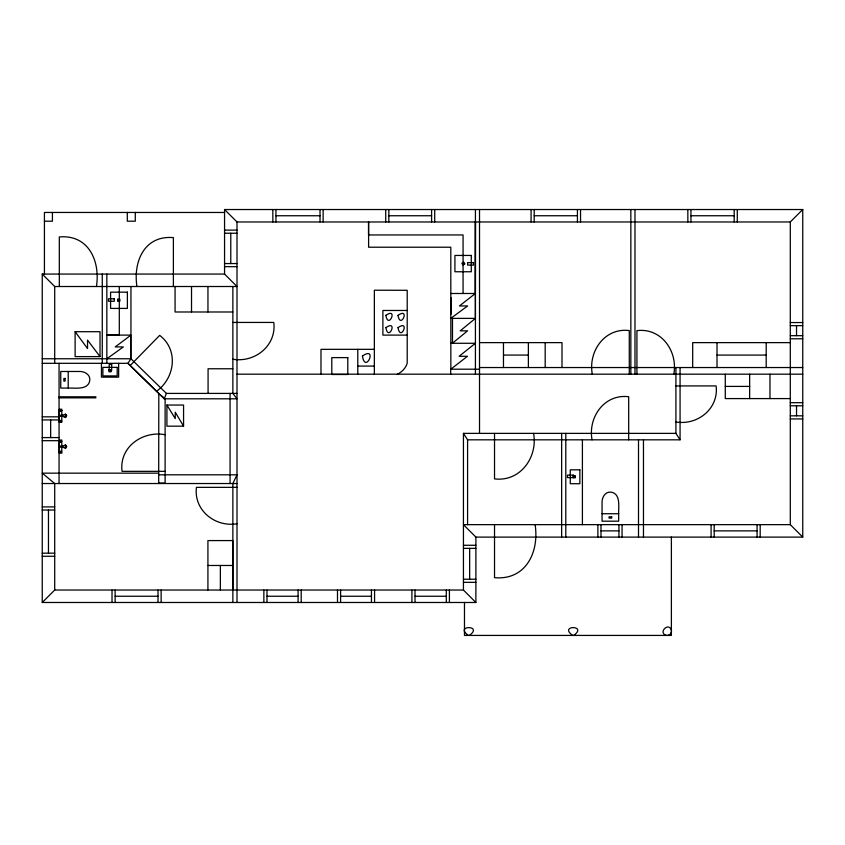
<?xml version="1.0" encoding="UTF-8"?>
<svg xmlns="http://www.w3.org/2000/svg" width="845" height="845" viewBox="0 0 845 845"><rect width="100%" height="100%" fill="white"/><g stroke="black" fill="none" stroke-linecap="round" stroke-linejoin="round"><path stroke-width="1.27" d="M475.365 222.024L475.408 318.385L450.807 318.385L467.634 305.943L459.448 305.943L475.365 293.49L475.534 222.003M671.532 631.627L670.286 634.225L667.687 635.472M42.25 363.318L127.901 363.318L164.205 398.808L166.402 393.411L237.001 393.411M133.943 361.692L159.684 335.359C178.813 349.904 174.989 378.064 156.515 391.288M130.183 365.547L133.954 361.692M42.25 274.065L54.703 286.508L237.001 286.508L224.559 274.065L42.25 274.065L42.25 602.485L54.703 590.032L463.44 590.032L475.883 602.485L475.883 537.103L463.44 524.65L790.297 524.65L802.75 537.103L475.883 537.103M224.559 274.065L224.559 209.528L237.001 221.971L790.297 221.971L802.75 209.528L802.75 537.103M475.408 318.385L460.229 330.839L467.591 330.839L452.371 343.281M106.892 358.755L123.328 346.936L115.226 346.936L130.933 335.106L106.861 335.106M397.319 374.24C401.914 372.075 405.737 368.166 407.205 363.244L407.205 290.3L374.356 290.215L374.356 374.293M469.239 635.472C484.027 625.004 453.628 625.004 468.415 635.472M573.607 635.472C588.384 624.994 557.996 625.004 572.773 635.472M68.213 388.066C75.036 387.823 88.376 390.379 89.792 380.324C90.478 374.356 84.088 371.092 78.902 371.473L60.745 371.473L60.745 388.066L68.213 388.066L68.213 371.473M224.559 209.528L802.75 209.528M224.559 212.475L44.426 212.454L44.426 274.065M275.945 215.75L320.023 215.75M388.848 215.75L431.605 215.75M534.198 215.75L577.431 215.75M690.946 215.75L734.178 215.75M44.426 221.21L52.422 221.21L52.422 212.454M224.559 230.115L237.001 230.115M224.559 233.231L237.001 233.231M224.559 263.555L237.001 263.555M224.559 266.671L237.001 266.671M450.807 293.49L475.365 293.49M407.142 310.474L382.891 310.474L382.891 335.106L407.142 335.106M232.85 311.985L175.073 311.985L175.073 286.518M232.861 322.441L273.801 322.441C276.664 345.626 254.936 362.928 232.861 359.241M790.297 322.547L802.75 322.547M790.297 325.652L802.75 325.652M75.12 331.705L100.016 331.705L100.016 356.611L75.12 356.611L75.12 331.705L87.531 348.552L87.531 340.091L100.016 356.611M106.861 334.969L119.303 334.969L119.303 286.508M790.297 335.687L802.75 335.687M790.297 338.792L802.75 338.792M479.569 342.626L561.999 342.626L561.999 367.522M790.297 342.626L692.689 342.626L692.689 367.522M450.85 343.281L475.408 343.281L459.12 356.284L467.465 356.284L450.85 369.159L450.807 247.215L368.61 247.215L368.61 222.024M374.356 349.334L320.984 349.334L320.984 374.293M503.472 355.069L528.378 355.069M717.014 355.08L766.204 355.08M42.25 358.755L130.943 358.755L166.402 393.411M357.784 366.075L374.356 366.075M479.516 367.543L802.75 367.543M232.85 368.769L208.081 368.769L208.081 393.358M479.516 369.202L450.681 369.202L450.681 374.177M237.001 374.177L802.75 374.177M675.915 385.922L716.116 385.922C718.915 408.663 697.569 425.595 675.915 421.972M725.285 386.408L749.652 386.408M158.68 483.53L158.807 393.411L127.901 363.318L130.943 358.755L130.954 286.539M59.055 396.812L95.812 396.812L95.812 397.847L59.055 397.847M790.297 398.587L725.285 398.587L725.285 374.219M164.205 398.808L237.001 398.808L232.861 393.411L232.861 286.508M790.297 402.685L802.75 402.685M166.919 405.051L183.566 405.051L183.566 426.165L166.919 426.165L166.919 405.051L175.242 418.634L175.242 412.191L183.566 426.165M790.297 405.79L802.75 405.79M59.266 415.244L62.836 415.244L65.477 414.103L66.734 415.655L65.477 417.504L62.836 416.363L59.266 416.363M790.297 415.825L802.75 415.825M42.25 416.828L59.055 416.828M790.297 418.93L802.75 418.93M42.25 419.933L59.055 419.933M59.266 421.011L61.791 421.011M463.44 433.379L675.915 433.379L680.067 439.822L467.581 439.822L463.44 433.379L463.44 590.032M165.113 434.7C142.594 430.506 118.987 447.047 122.039 471.341L165.113 471.341M42.25 437.583L59.055 437.583M42.25 440.689L59.055 440.689M59.266 441.47L61.791 441.428M59.266 446.075L62.836 446.075L65.477 444.935L66.734 446.487L65.477 448.336L62.836 447.195L59.266 447.195M59.266 451.843L61.791 451.843M158.68 473.158L42.25 473.158L54.703 483.53L54.703 590.032M158.68 474.816L237.001 474.816L232.861 483.53L232.861 602.485M158.68 483.055L165.113 483.055L165.113 398.808L158.68 393.411M42.25 483.53L237.001 483.53M237.001 487.354L196.431 487.354C193.6 510.317 215.148 527.428 237.001 523.773M42.25 506.905L54.703 506.905M42.25 510.021L54.703 510.021M602.062 513.728L618.667 513.728L618.656 521.185L602.062 521.185L602.062 503.039C601.693 497.853 604.957 491.452 610.924 492.139C620.969 493.564 618.424 506.894 618.667 513.728M600.996 530.871L618.941 530.871M714.194 530.871L757.078 530.871M463.44 545.268L475.883 545.268M463.44 548.373L475.883 548.373M42.25 553.169L54.703 553.169M42.25 556.274L54.703 556.274M207.923 565.474L232.819 565.474M463.44 579.216L475.883 579.216M463.44 582.332L475.883 582.332M115.142 596.253L158.026 596.253M266.978 596.253L298.084 596.253M340.598 596.253L371.451 596.253M415.022 596.253L446.308 596.253M42.25 602.485L475.883 602.485M666.863 635.472C656.956 633.211 669.272 620.895 671.532 630.803M796.529 325.652L796.529 335.687M796.529 405.79L796.529 415.825M790.297 221.971L790.297 524.65M769.975 374.219L769.975 398.587M766.204 342.626L766.193 367.522M760.183 524.65L760.183 537.103M757.078 524.65L757.078 537.103M749.652 374.219L749.652 398.587M737.284 209.528L737.284 221.971M734.178 209.528L734.178 221.971M717.014 342.626L717.014 367.522M714.194 524.65L714.194 537.103M711.089 524.65L711.089 537.103M690.946 209.528L690.946 221.971M687.841 209.528L687.841 221.971M680.067 367.543L680.067 439.822M675.915 367.543L675.915 433.379M673.814 374.177C678.06 351.478 661.466 327.564 636.919 330.649L636.919 374.177M671.384 537.103L671.384 635.419L464.475 635.419L464.475 602.485M643.467 439.822L643.467 537.103M638.503 439.822L638.503 537.103M634.986 209.528L634.986 374.177M630.845 209.528L630.845 374.177M629.282 374.177L629.282 330.564C604.682 327.469 588.046 351.425 592.303 374.177M628.68 439.822L628.68 396.727C604.386 393.675 587.845 417.303 592.039 439.822M622.057 524.65L622.057 537.103M618.941 524.65L618.941 537.103M600.996 524.65L600.996 537.103M597.88 524.65L597.88 537.103M582.406 439.949L582.406 524.65M580.536 209.528L580.536 221.971M577.431 209.528L577.431 221.971M565.801 433.379L565.801 537.103M561.65 433.379L561.65 537.103M545.183 342.626L545.183 367.522M535.107 524.65C539.374 552.007 525.907 580.483 494.526 577.674L494.526 524.65M534.198 209.528L534.198 221.971M533.586 433.379C537.969 457.282 520.203 482.083 494.526 478.872L494.526 433.379M531.082 209.528L531.082 221.971M528.378 342.626L528.378 367.522M503.472 342.626L503.472 367.522M479.516 209.528L479.516 433.379M475.418 209.528L475.418 374.177M469.662 548.373L469.662 579.216M467.581 439.822L467.581 524.65M463.071 293.49L463.071 234.952L368.526 234.952L368.526 222.003M452.487 318.385L452.487 343.281M450.976 297.641L450.976 314.16M449.413 590.032L449.413 602.485M446.308 590.032L446.308 602.485M434.71 209.528L434.71 221.971M431.605 209.528L431.605 221.971M415.022 590.032L415.022 602.485M411.906 590.032L411.906 602.485M388.848 209.528L388.848 221.971M385.732 209.528L385.732 221.971M374.567 590.032L374.567 602.485M371.451 590.032L371.451 602.485M357.784 349.334L357.784 374.293M340.598 590.032L340.598 602.485M337.493 590.032L337.493 602.485M323.139 209.528L323.139 221.971M320.023 209.528L320.023 221.971M301.2 590.032L301.2 602.485M298.084 590.032L298.084 602.485M275.945 209.528L275.945 221.971M272.84 209.528L272.84 221.971M266.978 590.032L266.978 602.485M263.862 590.032L263.862 602.485M237.001 221.971L237.001 602.485M232.819 590.032L232.819 540.578L207.923 540.578L207.923 590.032M230.78 233.231L230.78 263.555M230.072 393.411L230.072 483.53M220.365 565.474L220.365 590.032M207.954 286.518L207.954 311.985M191.519 286.518L191.519 311.985M173.383 286.508L173.383 237.625C144.474 235.037 133.014 261.675 136.953 286.508M161.131 590.032L161.131 602.485M158.026 590.032L158.026 602.485M135.295 212.433L135.295 221.189L127.299 221.189L127.299 212.433M130.7 336.162L130.7 357.699M118.638 363.35L118.638 377.145L101.453 377.145L101.453 363.35M115.142 590.032L115.142 602.485M112.026 590.032L112.026 602.485M106.84 274.065L106.84 363.318M102.277 274.065L102.277 363.318M96.436 286.508C100.428 261.253 88.64 234.318 59.319 236.949L59.319 286.508M62.583 415.244L62.583 416.363M62.583 446.075L62.583 447.195M61.791 415.244L61.791 409.223L59.266 409.223L59.266 422.331L61.791 422.331L61.791 416.363M61.791 446.075L61.791 440.055L59.266 440.055L59.266 453.173L61.791 453.173L61.791 447.195M59.055 363.318L59.055 483.53M54.703 286.508L54.703 363.318M50.658 419.933L50.658 437.583M48.471 510.021L48.471 553.169M362.431 356.03C365.473 374.694 378.011 345.256 362.431 356.03M385.922 315.333C388.341 330.163 398.46 306.724 385.922 315.333M385.922 327.617C388.341 342.457 398.46 319.019 385.922 327.617M398.027 315.333C400.445 330.173 410.564 306.724 398.027 315.333M398.027 327.617C400.445 342.457 410.575 319.009 398.027 327.617M60.755 420.387L60.544 421.011L60.755 420.387M60.755 451.219L60.544 451.843L60.755 451.219M60.544 410.638L60.301 411.261L60.544 410.638M66.195 416.046C64.611 420.799 65.297 410.269 66.195 416.046M60.544 441.47L60.755 442.093L60.544 441.47M66.195 446.889C64.685 451.42 65.287 441.174 66.195 446.889M117.793 299.257L117.793 301.316L119.842 301.316L119.842 299.257L117.793 299.257M118.226 299.7L118.226 300.873L119.398 300.873L119.398 299.7L118.226 299.7M109.016 369.719L109.016 371.779L111.075 371.779L111.075 369.719L109.016 369.719M109.459 370.163L109.459 371.335L110.632 371.335L110.632 370.163L109.459 370.163M462.722 263.006L462.722 264.179L463.894 264.179L463.894 263.006L462.722 263.006M464.761 263.851L463.049 265.045L461.856 263.344L463.567 262.14L464.761 263.851M573.67 476.179L573.67 477.351L574.843 477.351L574.843 476.179L573.67 476.179M573.227 475.735L573.227 477.795L575.276 477.795L575.276 475.735L573.227 475.735M471.288 255.443L454.916 255.443L454.916 271.752L471.288 271.752L471.288 255.443M473.453 262.615L467.634 262.615L467.634 265.108L473.453 265.108L473.453 262.615M127.384 292.159L110.589 292.159L110.589 308.414L127.384 308.414L127.384 292.159M114.276 298.781L108.466 298.781L108.466 301.264L114.276 301.264L114.276 298.781M347.791 357.615L331.8 357.615L331.8 374.493L347.791 374.493L347.791 357.615M111.677 364.501L109.185 364.501L109.185 370.311L111.677 370.311L111.677 364.501M117.201 367.374L102.889 367.374L102.889 375.919L117.201 375.919L117.201 367.374M65.107 378.454L63.85 378.454L63.85 381.084L65.107 381.084L65.107 378.454M61.791 410.596L59.266 410.596L61.791 410.638M579.86 469.831L570.269 469.831L570.269 483.71L579.86 483.71L579.86 469.831M573.301 475.112L567.491 475.112L567.491 477.605L573.301 477.605L573.301 475.112M611.685 516.834L609.044 516.834L609.044 518.091L611.685 518.091L611.685 516.834"/></g></svg>
